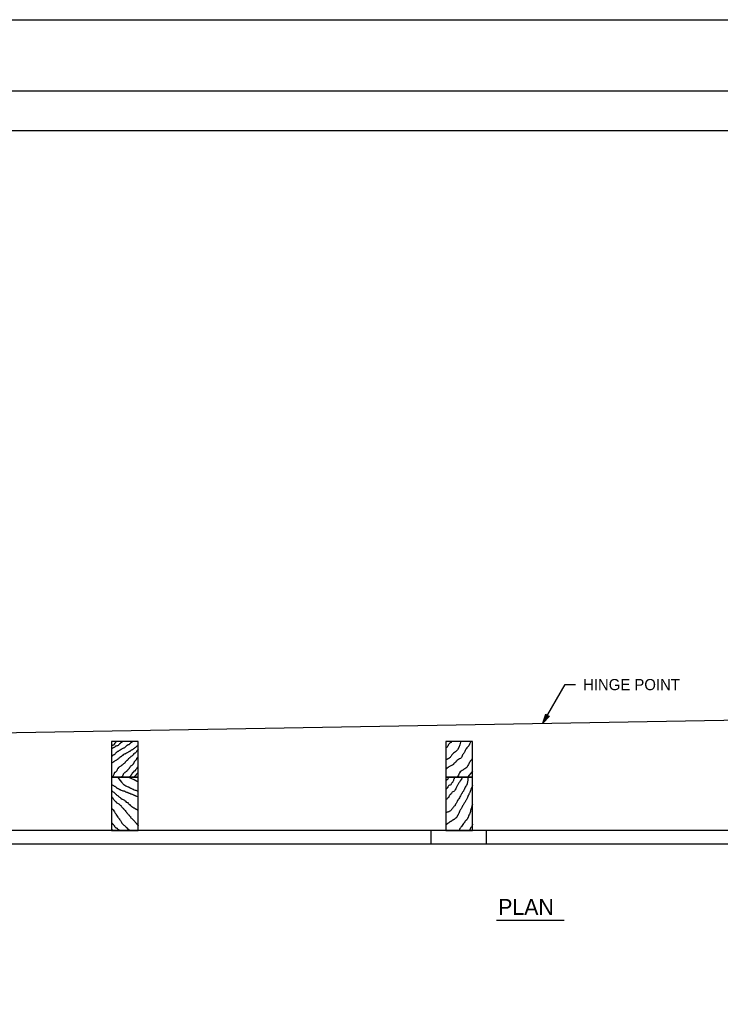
# Model space of a CAD drawing. Extents: x -894 to 866, y -476 to 714.
# Drawn here: x -454 to -14, y 96 to 714 of the extents above; entities that cross this region are included whole.
import ezdxf

# ---------------------------------------------------------------- set-up
doc = ezdxf.new("R2010")
doc.units = 0
for name, color, linetype in [('1 Control', 7, 'Continuous'), ('10 Sheet Format', 7, 'Continuous'), ('56 Stage 3 Anno', 7, 'Continuous'), ('57 Undefined', 7, 'Continuous')]:
    doc.layers.add(name, color=color, linetype=linetype)

msp = doc.modelspace()

# ---------------------------------------------------------------- linework, layer by layer
at = {"layer": '1 Control'}
for p, q in [((-597.98, 263.33), (347.01, 280.13)), ((-169.58, 241.6), (-172.75, 237.95)), ((455.03, 204.35), (-615.66, 204.35)), ((-195.66, 196.13), (-195.66, 204.35)), ((-160.86, 196.13), (-160.86, 204.35)), ((-615.66, 196.13), (455.03, 196.13))]:
    msp.add_line(p, q, dxfattribs=at)
for points in [[(-396.38, 237.95), (-379.58, 237.95), (-379.58, 260.35), (-396.38, 260.35)], [(-186.38, 237.95), (-169.58, 237.95), (-169.58, 260.35), (-186.38, 260.35)], [(-396.38, 204.35), (-379.58, 204.35), (-379.58, 237.95), (-396.38, 237.95)], [(-186.38, 204.35), (-169.58, 204.35), (-169.58, 237.95), (-186.38, 237.95)]]:
    msp.add_lwpolyline(points, close=True, dxfattribs=at)
for points in [[(-382.47, 260.35), (-385.1, 258.72), (-385.3, 258.51), (-385.92, 258.1), (-386.96, 257.58), (-387.58, 256.96), (-388.09, 256.55), (-388.3, 256.24), (-388.82, 256.13), (-389.75, 255.62), (-390.27, 255.31), (-390.58, 255.1), (-390.89, 254.89), (-391.4, 254.69), (-392.02, 254.17), (-392.44, 253.96), (-392.64, 253.96), (-392.85, 253.76), (-393.16, 253.45), (-393.57, 253.14), (-393.99, 252.52), (-394.3, 252.31), (-394.71, 252), (-395.33, 251.69), (-395.75, 251.48), (-395.95, 251.17), (-396.38, 250.83)], [(-388.95, 260.35), (-391.2, 258.93), (-391.61, 258.51), (-391.92, 258.1), (-392.23, 257.89), (-392.95, 257.48), (-393.88, 257.27), (-394.4, 256.75), (-394.61, 256.55), (-394.81, 256.44), (-395.33, 256.24), (-396.06, 255.82), (-396.38, 255.63)], [(-392.83, 260.35), (-394.61, 258.72), (-394.71, 258.51), (-394.81, 258.41), (-394.81, 258.2), (-395.23, 258), (-395.85, 257.79), (-396.06, 257.58), (-396.26, 257.48), (-396.37, 257.48), (-396.38, 257.48)], [(-170.72, 260.35), (-172.68, 256.87), (-173.67, 255.77), (-174.55, 254.12), (-175.54, 252.36), (-176.2, 251.26), (-176.64, 250.16), (-177.3, 249.61), (-178.51, 249.06), (-179.83, 247.85), (-180.71, 246.86), (-181.37, 246.42), (-181.7, 245.76), (-182.8, 245.21), (-184.56, 244.33), (-186.38, 242.73)], [(-177.09, 260.35), (-177.19, 259.95), (-180.27, 253.79), (-181.7, 252.91), (-182.8, 251.59), (-183.46, 250.6), (-184.12, 249.94), (-184.56, 249.72), (-185, 249.5), (-185.44, 249.17), (-185.77, 249.06), (-186.1, 248.95), (-186.38, 248.76)], [(-182.81, 260.35), (-183.9, 259.18), (-184.67, 258.41), (-185.11, 257.42), (-185.66, 256.76), (-186.1, 256.43), (-186.38, 256.22)], [(-379.58, 258.03), (-381.37, 256.55), (-382.2, 255.93), (-383.03, 255.31), (-383.54, 255), (-384.16, 254.58), (-384.58, 254.27), (-384.89, 254.07), (-385.2, 253.96), (-385.51, 253.76), (-386.13, 253.45), (-387.06, 252.93), (-388.09, 252.41), (-388.82, 252.21), (-389.02, 252), (-389.02, 251.69), (-389.64, 251.48), (-390.16, 250.96), (-391.09, 250.34), (-391.71, 249.83), (-392.33, 249.21), (-392.85, 248.9), (-393.68, 248.38), (-394.5, 247.86), (-395.02, 247.55), (-395.23, 247.24), (-395.95, 246.93), (-396.38, 246.66)], [(-379.58, 255.23), (-379.62, 255.2), (-380.03, 254.69), (-380.44, 254.48), (-380.65, 253.96), (-381.06, 253.34), (-381.48, 253.03), (-382.2, 252.72), (-382.61, 252.41), (-382.61, 252), (-382.82, 251.79), (-383.03, 251.69), (-383.44, 251.27), (-383.96, 250.96), (-384.47, 250.55), (-384.58, 250.34), (-384.68, 250.24), (-384.99, 250.03), (-385.41, 249.52), (-385.82, 249.31), (-386.03, 249), (-386.13, 248.79), (-386.34, 248.59), (-386.65, 248.28), (-387.27, 247.86), (-387.58, 247.45), (-387.89, 247.14), (-388.09, 246.73), (-388.4, 246.52), (-389.13, 246.1), (-389.54, 245.69), (-389.95, 245.38), (-390.27, 245.07), (-390.89, 244.55), (-391.61, 244.24), (-392.33, 243.42), (-392.85, 242.69), (-392.95, 242.18), (-393.26, 241.76), (-393.68, 241.35), (-394.09, 240.93), (-394.5, 240.73), (-394.61, 240.62), (-394.71, 240.11), (-395.12, 239.18), (-395.64, 238.25), (-395.84, 237.95)], [(-379.58, 250.55), (-380.24, 250.03), (-380.65, 249.52), (-380.86, 249), (-380.96, 248.69), (-381.17, 248.59), (-381.37, 248.28), (-381.58, 248.07), (-381.89, 247.76), (-381.99, 247.66), (-382.2, 247.24), (-382.41, 246.83), (-382.51, 246.52), (-382.61, 246.41), (-382.82, 246.21), (-382.92, 245.9), (-383.23, 245.69), (-383.65, 245.28), (-384.27, 244.97), (-384.68, 244.35), (-384.89, 243.93), (-385.1, 243.73), (-385.3, 243.42), (-385.51, 243.11), (-385.92, 242.69), (-386.13, 242.38), (-386.44, 242.18), (-386.65, 241.87), (-386.96, 241.45), (-387.68, 241.04), (-388.09, 240.73), (-388.4, 240.31), (-388.71, 240.11), (-388.92, 239.9), (-389.02, 239.59), (-389.23, 239.18), (-389.44, 238.76), (-389.54, 238.35), (-389.75, 238.25), (-390.06, 238.04), (-390.2, 237.95)], [(-169.58, 249.71), (-171.14, 247.85), (-172.24, 245.76), (-172.79, 244.77), (-173.23, 244), (-174.44, 243.12), (-176.09, 242.13), (-177.41, 241.25), (-178.18, 239.71), (-178.84, 238.61), (-179.27, 237.95)], [(-379.58, 244.91), (-379.62, 244.86), (-380.03, 244.24), (-380.55, 243.52), (-380.96, 242.8), (-381.27, 242.49), (-381.48, 242.28), (-381.58, 242.07), (-381.68, 241.76), (-381.99, 241.76), (-382.2, 241.66), (-382.2, 241.56), (-382.51, 241.45), (-382.51, 241.25), (-382.92, 240.73), (-383.13, 240.52), (-383.34, 240.31), (-383.44, 240.11), (-383.54, 240.11), (-383.65, 239.8), (-383.85, 239.59), (-384.06, 239.18), (-384.27, 238.97), (-384.37, 238.76), (-384.37, 238.45), (-384.58, 238.45), (-384.58, 238.35), (-384.68, 238.14), (-384.99, 238.04), (-385.12, 237.95)], [(-392.53, 237.95), (-392.44, 237.83), (-389.33, 233.9), (-388.61, 233.28), (-387.37, 232.46), (-385.82, 231.84), (-385.41, 231.63), (-385.1, 231.42), (-384.79, 231.22), (-384.16, 230.91), (-382.82, 230.29), (-381.58, 229.77), (-381.37, 229.77), (-381.17, 229.77), (-380.24, 229.35), (-379.58, 229.13)], [(-385.85, 237.95), (-385.82, 237.94), (-381.06, 235.77), (-380.65, 235.56), (-380.44, 235.45), (-380.13, 235.25), (-379.62, 235.04), (-379.58, 235.03)], [(-379.58, 240.62), (-379.93, 240.42), (-380.13, 240.21), (-380.34, 240.11), (-380.55, 239.9), (-380.65, 239.69), (-380.96, 239.38), (-381.06, 239.18), (-381.17, 239.07), (-381.17, 238.97), (-381.37, 238.76), (-381.68, 238.56), (-381.68, 238.35), (-381.79, 238.35), (-381.89, 238.25), (-381.99, 238.14), (-382.09, 237.95)], [(-172.37, 237.95), (-172.99, 233.97), (-173.2, 233.24), (-173.92, 232.21), (-174.44, 231.18), (-174.95, 230.05), (-175.26, 229.33), (-175.57, 228.81), (-175.98, 228.5), (-176.19, 227.78), (-176.5, 227.37), (-177.01, 226.64), (-177.53, 225.51), (-178.35, 224.27), (-178.87, 223.45), (-178.87, 223.24), (-179.08, 223.14), (-179.28, 222.72), (-179.8, 221.8), (-180.21, 221.07), (-180.42, 220.66), (-180.52, 220.35), (-180.83, 219.94), (-181.35, 219.42), (-181.86, 218.81), (-182.27, 218.29), (-182.58, 217.77), (-183.1, 217.26), (-183.51, 216.85), (-184.23, 216.33), (-184.44, 216.23), (-184.65, 216.23), (-184.85, 216.12), (-185.57, 215.82), (-186.38, 215.51)], [(-176.05, 237.95), (-177.84, 234.79), (-178.46, 233.86), (-178.87, 233.04), (-179.28, 232.52), (-179.7, 231.7), (-180.11, 230.67), (-180.42, 230.05), (-181.04, 229.33), (-181.45, 228.91), (-182.38, 228.4), (-182.79, 227.88), (-183.1, 227.57), (-183.3, 227.16), (-183.82, 226.75), (-184.23, 226.13), (-184.44, 225.61), (-184.65, 225.3), (-184.85, 225.2), (-185.06, 224.89), (-185.57, 224.37), (-186.19, 223.86), (-186.38, 223.78)], [(-180.81, 237.95), (-181.04, 237.47), (-181.35, 236.54), (-181.55, 236.13), (-181.86, 235.41), (-182.07, 235), (-182.58, 234.28), (-183, 233.66), (-183.1, 233.45), (-183.72, 232.93), (-184.54, 232.63), (-184.95, 232.11), (-185.16, 231.7), (-185.26, 231.49), (-185.47, 231.28), (-185.68, 230.98), (-186.09, 230.56), (-186.38, 230.41)], [(-184.65, 237.95), (-184.85, 237.68), (-185.06, 237.27), (-185.26, 236.65), (-185.68, 236.23), (-185.99, 236.03), (-186.19, 235.93), (-186.38, 235.83)], [(-396.38, 233.3), (-394.61, 232.35), (-394.09, 232.04), (-393.47, 231.53), (-392.85, 231.01), (-392.44, 230.8), (-391.92, 230.6), (-391.61, 230.39), (-390.99, 230.08), (-389.75, 229.56), (-388.92, 229.35), (-388.71, 229.35), (-388.51, 229.25), (-387.99, 229.04), (-386.96, 228.53), (-386.13, 228.22), (-385.92, 228.11), (-385.3, 227.91), (-384.68, 227.7), (-384.47, 227.49), (-384.27, 227.49), (-383.96, 227.39), (-383.44, 227.18), (-382.72, 226.87), (-382.2, 226.67), (-381.79, 226.56), (-381.58, 226.36), (-381.06, 226.15), (-380.13, 225.84), (-379.58, 225.77)], [(-396.38, 229.67), (-396.26, 229.56), (-395.95, 229.15), (-395.33, 228.73), (-394.5, 228.01), (-393.99, 227.6), (-393.57, 227.29), (-393.37, 227.08), (-392.95, 226.67), (-392.23, 226.15), (-391.61, 225.53), (-390.99, 225.12), (-390.78, 224.91), (-390.47, 224.7), (-390.37, 224.49), (-389.95, 224.18), (-389.02, 223.87), (-388.3, 223.36), (-388.09, 223.25), (-387.58, 222.74), (-386.54, 222.01), (-385.82, 221.7), (-385.82, 221.6), (-385.61, 221.29), (-385.2, 220.77), (-384.68, 220.46), (-384.47, 220.15), (-384.37, 220.15), (-384.16, 219.84), (-383.54, 219.43), (-382.41, 218.7), (-381.89, 218.39), (-381.58, 218.19), (-381.37, 218.08), (-381.06, 217.88), (-380.75, 217.77), (-380.34, 217.46), (-379.82, 217.26), (-379.58, 217.18)], [(-169.58, 232.82), (-171.03, 229.43), (-171.44, 228.29), (-171.75, 227.57), (-172.06, 226.85), (-172.58, 225.82), (-173.2, 224.37), (-173.71, 223.55), (-174.02, 222.83), (-174.54, 222), (-174.85, 221.49), (-175.26, 220.77), (-175.88, 219.84), (-176.29, 218.91), (-176.81, 218.08), (-177.12, 217.57), (-177.63, 216.85), (-177.94, 216.12), (-178.15, 215.61), (-178.46, 214.89), (-178.77, 214.17), (-179.18, 213.55), (-179.28, 213.24), (-179.39, 213.13), (-179.49, 212.82), (-179.7, 212.62), (-179.9, 212.41), (-180.42, 212.1), (-180.83, 211.69), (-181.24, 211.38), (-181.65, 211.17), (-182.07, 210.97), (-182.48, 210.66), (-182.89, 210.35), (-183.2, 210.14), (-183.61, 209.94), (-184.13, 209.73), (-184.65, 209.11), (-185.37, 208.8), (-185.57, 208.6), (-185.68, 208.49), (-185.88, 208.39), (-186.3, 208.08), (-186.38, 208.03)], [(-396.38, 225.63), (-396.16, 225.43), (-395.75, 225.12), (-395.23, 224.29), (-394.61, 223.46), (-393.99, 222.84), (-393.78, 222.63), (-393.68, 222.43), (-393.37, 222.01), (-392.54, 221.5), (-391.2, 220.57), (-390.58, 220.15), (-390.47, 220.05), (-390.47, 219.95), (-390.27, 219.74), (-389.85, 219.01), (-389.13, 218.39), (-388.92, 218.19), (-388.82, 218.08), (-388.71, 217.88), (-388.3, 217.36), (-387.47, 216.43), (-387.06, 215.81), (-386.75, 215.5), (-386.54, 215.4), (-386.13, 214.78), (-385.51, 214.16), (-385.2, 213.74), (-384.79, 213.43), (-384.58, 213.22), (-384.47, 213.22), (-384.37, 212.81), (-383.85, 212.09), (-382.92, 211.36), (-382.51, 210.85), (-382.2, 210.43), (-381.68, 210.02), (-381.27, 209.4), (-380.86, 208.99), (-380.55, 208.57), (-380.44, 208.37), (-380.13, 208.16), (-379.82, 207.85), (-379.58, 207.54)], [(-396.38, 218.35), (-395.33, 217.36), (-394.5, 216.12), (-393.99, 215.29), (-393.68, 214.98), (-393.47, 214.57), (-393.26, 213.95), (-392.33, 212.71), (-391.71, 211.98), (-391.3, 211.57), (-391.3, 211.26), (-391.09, 211.05), (-390.58, 210.33), (-390.06, 209.4), (-389.95, 209.19), (-389.85, 208.99), (-389.54, 208.57), (-388.61, 207.74), (-387.99, 207.33), (-387.89, 207.23), (-387.89, 207.12), (-387.68, 206.92), (-386.75, 205.99), (-385.72, 205.16), (-385.41, 204.85), (-385.41, 204.75), (-385.01, 204.35)], [(-169.58, 220.91), (-170, 219.84), (-170.41, 218.29), (-170.83, 216.95), (-171.14, 215.71), (-171.65, 214.58), (-172.17, 213.55), (-172.37, 212.82), (-172.58, 212.41), (-172.89, 211.79), (-173.2, 211.38), (-173.51, 210.97), (-174.13, 210.45), (-174.44, 210.04), (-174.54, 209.73), (-174.85, 209.32), (-175.26, 208.8), (-176.09, 207.57), (-177.01, 206.43), (-177.53, 205.61), (-178.15, 204.68), (-178.37, 204.35)], [(-396.38, 209.42), (-396.37, 209.4), (-396.06, 209.09), (-395.95, 208.99), (-395.75, 208.78), (-395.64, 208.47), (-395.43, 208.37), (-395.23, 208.16), (-394.92, 207.74), (-394.71, 207.54), (-394.61, 207.43), (-394.5, 207.23), (-394.4, 206.92), (-394.09, 206.5), (-393.88, 206.4), (-393.57, 206.19), (-393.16, 206.09), (-392.95, 205.88), (-392.85, 205.78), (-392.75, 205.68), (-392.33, 205.26), (-391.61, 204.75), (-391.2, 204.54), (-391.09, 204.44), (-391.05, 204.35)], [(-396.38, 205.5), (-396.37, 205.47), (-396.06, 204.85), (-395.86, 204.35)], [(-169.58, 208.47), (-169.69, 208.18), (-170.1, 206.95), (-170.62, 206.22), (-171.14, 205.4), (-171.6, 204.35)]]:
    msp.add_spline(points, degree=3, dxfattribs=at)
at = {"layer": '10 Sheet Format'}
msp.add_line((-813.45, 643.96), (811.55, 643.96), dxfattribs=at)
for points in [[(-894.04, 713.55), (865.96, 713.55), (865.96, -476.45), (-894.04, -476.45)], [(-863.43, 668.96), (836.57, 668.96), (836.57, -431.04), (-863.43, -431.04)], [(-863.43, 668.96), (836.57, 668.96), (836.57, -431.04), (-863.43, -431.04)]]:
    msp.add_lwpolyline(points, close=True, dxfattribs=at)
at = {"layer": '56 Stage 3 Anno'}
for p, q in [((-125.49, 271.73), (-111.46, 296.02)), ((-111.46, 296.02), (-105.06, 296.02))]:
    msp.add_line(p, q, dxfattribs=at)
msp.add_lwpolyline([(-121.39, 276.18), (-125.49, 271.73), (-123.67, 277.5), (-123.47, 277.14), (-124.8, 272.92), (-121.8, 276.18), (-122.2, 276.17), (-124.12, 274.08), (-123.27, 276.78), (-123.07, 276.43), (-123.44, 275.26), (-122.61, 276.16), (-122.93, 276.16), (-123.67, 277.5), (-122.93, 276.16)], close=True, dxfattribs=at)
at = {"layer": '57 Undefined'}
msp.add_line((-154.56, 148.06), (-112.21, 148.06), dxfattribs=at)

# ---------------------------------------------------------------- texts
for s, height, p in [('HINGE POINT', 7, (-100.26, 292.53)), ('PLAN', 10, (-153.56, 151.4))]:
    msp.add_text(s, height=height, dxfattribs=at).set_placement(p)

doc.saveas('drawing.dxf')
